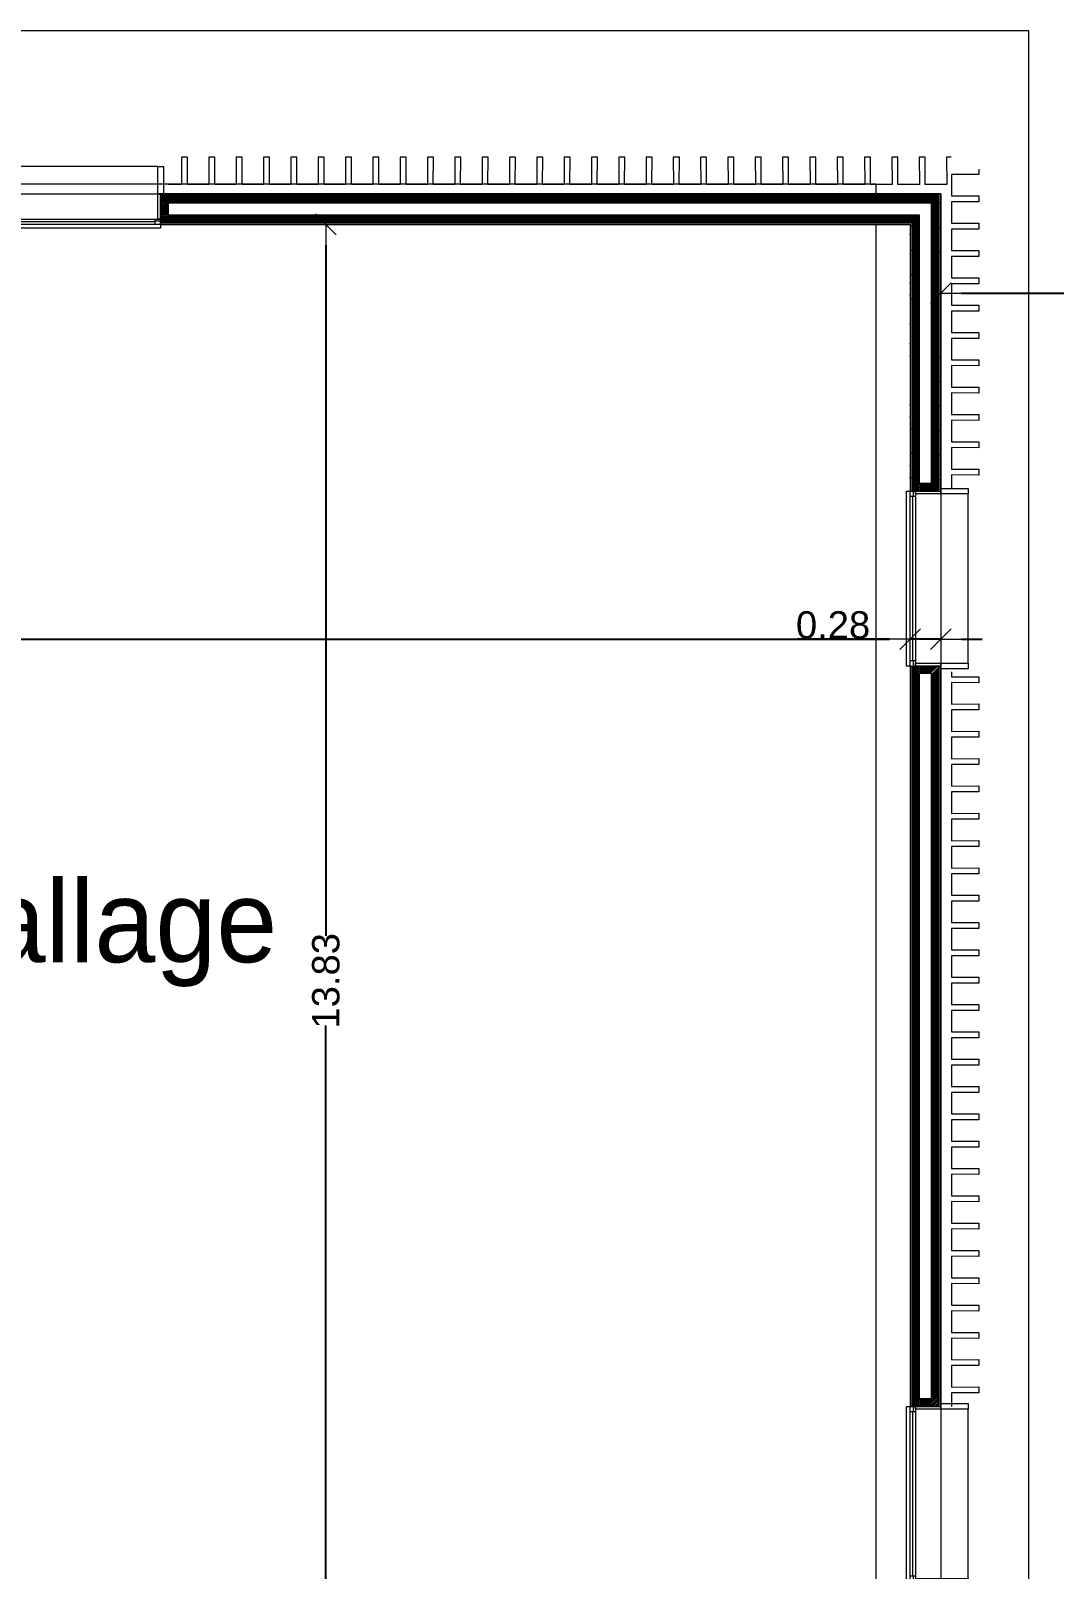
# Model space of a CAD drawing. Header units: millimetres. Extents: x -284281 to 1648660, y -821378 to -151356.
# Drawn here: x -190229 to -180864, y -185983 to -171904 of the extents above; entities that cross this region are included whole.
import ezdxf

# ---------------------------------------------------------------- set-up
doc = ezdxf.new("R2010")
doc.units = ezdxf.units.MM
doc.header["$MEASUREMENT"] = 0
doc.set_wipeout_variables(frame=1)
doc.linetypes.add('Traits', pattern=[282.222223, 141.111112, -141.111112])
doc.linetypes.add('Wipeout_Contour', pattern=[1000, 0, -1000])
doc.layers.get('Defpoints').update_dxf_attribs({"color": 250})
for name, color, linetype in [('Cotations - 1_100', 7, 'Continuous'), ('Fenêtres ARCHICAD', 7, 'Continuous'), ('Hachure', 7, 'Continuous'), ('Nouveau_0', 7, 'Continuous'), ('Sols_ Dalles', 7, 'Continuous')]:
    doc.layers.add(name, color=color, linetype=linetype)
doc.styles.add('STYLE_GENERE_1', font='AGENCYR.TTF')
doc.styles.add('STYLE_GENERE_2', font='arial.ttf')
doc.dimstyles.new('STYLE_GENERE__1', dxfattribs={"dimtxt": 250, "dimasz": 190, "dimexe": 0.18, "dimexo": 0.0625, "dimgap": 0, "dimtad": 1, "dimtih": 1, "dimtoh": 1, "dimlfac": 0.001, "dimzin": 0, "dimdsep": 46, "dimtxsty": 'STYLE_GENERE_2', "dimblk": 'ARROWHEAD_6', "dimblk1": 'ARROWHEAD_6', "dimblk2": 'ARROWHEAD_6', "dimcen": 0.09, "dimse1": 1, "dimse2": 1, "dimclrd": 7, "dimclre": 7, "dimclrt": 7, "dimazin": 0, "dimtfac": 1, "dimtdec": 4, "dimtmove": 0, "dimatfit": 3, "dimfxl": 1, "dimtolj": 1, "dimtzin": 0, "dimarcsym": 0})
doc.dimstyles.new('STYLE_GENERE__4', dxfattribs={"dimtxt": 250, "dimasz": 190, "dimexe": 0.18, "dimexo": 0.0625, "dimgap": 0, "dimtad": 0, "dimlfac": 0.001, "dimzin": 0, "dimdsep": 46, "dimtxsty": 'STYLE_GENERE_2', "dimblk": 'ARROWHEAD_6', "dimblk1": 'ARROWHEAD_6', "dimblk2": 'ARROWHEAD_6', "dimcen": 0.09, "dimse1": 1, "dimse2": 1, "dimclrd": 7, "dimclre": 7, "dimclrt": 7, "dimazin": 0, "dimtfac": 1, "dimtdec": 4, "dimtmove": 0, "dimatfit": 3, "dimfxl": 1, "dimtolj": 1, "dimtzin": 0, "dimarcsym": 0})
pattern_1 = [(45, (0, 175), (-55.68466, 55.68466), [0, -52.5, 0, -78.75]), (110, (175, 175), (74.000794, 26.934086), [0, -38.5, 0, -66.5])]
pattern_2 = [(45, (0, 0), (-7.0710678, 7.0710678), [])]

# ---------------------------------------------------------------- blocks, each defined once
blk = doc.blocks.new('Fenêtre 25')
at = {"layer": 'Fenêtres ARCHICAD', "color": 7, "linetype": 'Continuous', "lineweight": 5}
for p, q in [((-800, 0), (-800, 33)), ((-800, 33), (800, 33)), ((800, 33), (800, 0)), ((-800, -30), (800, -30)), ((-800, -280), (-800, -50)), ((-800, -50), (-775, -50)), ((-775, -50), (-775, -280)), ((775, -280), (775, -50)), ((775, -50), (800, -50)), ((800, -50), (800, -280)), ((-825, -530), (-825, -280)), ((-825, -280), (-775, -280)), ((-825, -280), (-800, -280)), ((-825, -280), (-800, -280)), ((-800, -195), (-800, -265)), ((-800, -195), (-800, -265)), ((-800, -195), (-800, -265)), ((-800, -195), (-800, -265)), ((-800, -265), (-800, -280)), ((-800, -265), (-800, -280)), ((-775, -280), (-800, -280)), ((-775, -280), (-775, -530)), ((800, -280), (775, -280)), ((775, -280), (825, -280)), ((775, -530), (775, -280)), ((800, -195), (800, -265)), ((800, -195), (800, -265)), ((800, -195), (800, -265)), ((800, -195), (800, -265)), ((800, -265), (800, -280)), ((800, -265), (800, -280)), ((800, -280), (825, -280)), ((800, -280), (825, -280)), ((825, -280), (825, -530)), ((-775, -530), (-825, -530)), ((-775, -530), (775, -530)), ((825, -530), (775, -530))]:
    blk.add_line(p, q, dxfattribs=at)
at = {"layer": 'Fenêtres ARCHICAD', "color": 7, "linetype": 'Traits', "lineweight": 5}
blk.add_line((-800, 0), (800, 0), dxfattribs=at)
at = {"color": 254, "linetype": 'Wipeout_Contour', "lineweight": 0, "ltscale": 3003.33026}
blk.add_wipeout([(-750, 0), (-750, -50), (750, -50), (750, 0)], dxfattribs=at).dxf.layer = 'Fenêtres ARCHICAD'
at = {"layer": 'Fenêtres ARCHICAD', "color": 7, "linetype": 'Continuous', "lineweight": 5}
for p, q in [((-800, 0), (-750, 0)), ((-800, 0), (-800, -15)), ((-800, 0), (-800, -15)), ((-750, 0), (-750, -50)), ((-750, 0), (750, 0)), ((750, -50), (750, 0)), ((750, 0), (800, 0)), ((800, 0), (800, -15)), ((800, 0), (800, -15)), ((-800, -15), (-800, -50)), ((-800, -15), (-800, -50)), ((-750, -50), (-800, -50)), ((-800, -50), (-800, -85)), ((-800, -50), (-800, -85)), ((-800, -85), (-800, -195)), ((-800, -85), (-800, -195)), ((-800, -85), (-800, -195)), ((-800, -85), (-800, -195)), ((-750, -25), (750, -25)), ((750, -50), (-750, -50)), ((800, -50), (750, -50)), ((800, -15), (800, -50)), ((800, -15), (800, -50)), ((800, -50), (800, -85)), ((800, -50), (800, -85)), ((800, -85), (800, -195)), ((800, -85), (800, -195)), ((800, -85), (800, -195)), ((800, -85), (800, -195))]:
    blk.add_line(p, q, dxfattribs=at)
blk = doc.blocks.new('Mur_2_1', base_point=(244226, -173396))
at = {"color": 254, "linetype": 'Wipeout_Contour', "lineweight": 0, "ltscale": 898545.14095}
blk.add_wipeout([(244211, -173411), (244226, -173396), (244211, -173396)], dxfattribs=at)
at = {"color": 254, "linetype": 'Wipeout_Contour', "lineweight": 0, "ltscale": 1216217.980959077}
blk.add_wipeout([(244211, -177718), (244211, -184493), (244226, -184493), (244226, -177718)], dxfattribs=at)
at = {"linetype": 'Continuous', "lineweight": 5, "true_color": 0x5f5f5f}
h = blk.add_hatch(dxfattribs=at)
h.set_pattern_fill('ENDUIT_0001', color=251, style=0, pattern_type=2)
h.set_pattern_definition(pattern_1)
h.paths.add_polyline_path([(244211, -173411), (244226, -173396), (244211, -173396)])
h = blk.add_hatch(dxfattribs=at)
h.set_pattern_fill('ENDUIT_0001', color=251, style=0, pattern_type=2)
h.set_pattern_definition(pattern_1)
h.paths.add_polyline_path([(244211, -177718), (244211, -184493), (244226, -184493), (244226, -177718)])
at = {"color": 254, "linetype": 'Wipeout_Contour', "lineweight": 0, "ltscale": 898476.679009}
blk.add_wipeout([(244141, -173481), (244211, -173411), (244141, -173411)], dxfattribs=at)
at = {"color": 254, "linetype": 'Wipeout_Contour', "lineweight": 0, "ltscale": 1216080.44062921}
blk.add_wipeout([(244141, -177788), (244141, -184423), (244211, -184493), (244211, -177718)], dxfattribs=at)
at = {"linetype": 'Continuous', "lineweight": 5, "true_color": 0x5f5f5f}
h = blk.add_hatch(dxfattribs=at)
h.set_pattern_fill('BRIQUES_TERRE_CUITE__INT_97', color=251, style=0, pattern_type=2)
h.set_pattern_definition(pattern_2)
h.paths.add_polyline_path([(244141, -173481), (244211, -173411), (244141, -173411)])
h = blk.add_hatch(dxfattribs=at)
h.set_pattern_fill('BRIQUES_TERRE_CUITE__INT_97', color=251, style=0, pattern_type=2)
h.set_pattern_definition(pattern_2)
h.paths.add_polyline_path([(244141, -177788), (244141, -184423), (244211, -184493), (244211, -177718)])
at = {"color": 254, "linetype": 'Wipeout_Contour', "lineweight": 0, "ltscale": 898385.124704}
blk.add_wipeout([(244031, -173591), (244141, -173481), (244031, -173481)], dxfattribs=at)
at = {"color": 254, "linetype": 'Wipeout_Contour', "lineweight": 0, "ltscale": 1215790.318684809}
blk.add_wipeout([(244141, -177788), (244031, -177788), (244031, -184423), (244141, -184423)], dxfattribs=at)
at = {"color": 254, "linetype": 'Wipeout_Contour', "lineweight": 0, "ltscale": 1201241.896363816}
blk.add_wipeout([(244211, -176118), (244226, -176118), (244226, -173411), (244211, -173411)], dxfattribs=at)
at = {"color": 254, "linetype": 'Wipeout_Contour', "lineweight": 0, "ltscale": 898357.892746}
blk.add_wipeout([(243946, -173676), (243961, -173661), (243946, -173661)], dxfattribs=at)
at = {"color": 254, "linetype": 'Wipeout_Contour', "lineweight": 0, "ltscale": 1215366.70850868}
blk.add_wipeout([(243961, -177718), (243946, -177718), (243946, -184493), (243961, -184493)], dxfattribs=at)
at = {"linetype": 'Continuous', "lineweight": 5, "true_color": 0x5f5f5f}
h = blk.add_hatch(dxfattribs=at)
h.set_pattern_fill('ENDUIT_0001', color=251, style=0, pattern_type=2)
h.set_pattern_definition(pattern_1)
h.paths.add_polyline_path([(244211, -176118), (244226, -176118), (244226, -173411), (244211, -173411)])
h = blk.add_hatch(dxfattribs=at)
h.set_pattern_fill('ENDUIT_0001', color=251, style=0, pattern_type=2)
h.set_pattern_definition(pattern_1)
h.paths.add_polyline_path([(243946, -173676), (243961, -173661), (243946, -173661)])
h = blk.add_hatch(dxfattribs=at)
h.set_pattern_fill('ENDUIT_0001', color=251, style=0, pattern_type=2)
h.set_pattern_definition(pattern_1)
h.paths.add_polyline_path([(243961, -177718), (243946, -177718), (243946, -184493), (243961, -184493)])
at = {"color": 254, "linetype": 'Wipeout_Contour', "lineweight": 0, "ltscale": 898565.765969}
blk.add_wipeout([(244211, -173411), (244226, -173411), (244226, -173396)], dxfattribs=at)
at = {"color": 254, "linetype": 'Wipeout_Contour', "lineweight": 0, "ltscale": 898349.486126}
blk.add_wipeout([(243961, -173661), (244031, -173591), (243961, -173591)], dxfattribs=at)
at = {"color": 254, "linetype": 'Wipeout_Contour', "lineweight": 0, "ltscale": 1215503.21413695}
blk.add_wipeout([(243961, -184493), (244031, -184493), (244031, -177718), (243961, -177718)], dxfattribs=at)
at = {"linetype": 'Continuous', "lineweight": 5, "true_color": 0x5f5f5f}
h = blk.add_hatch(dxfattribs=at)
h.set_pattern_fill('ENDUIT_0001', color=251, style=0, pattern_type=2)
h.set_pattern_definition(pattern_1)
h.paths.add_polyline_path([(244211, -173411), (244226, -173411), (244226, -173396)])
h = blk.add_hatch(dxfattribs=at)
h.set_pattern_fill('BRIQUES_TERRE_CUITE__INT_97', color=251, style=0, pattern_type=2)
h.set_pattern_definition(pattern_2)
h.paths.add_polyline_path([(243961, -173661), (244031, -173591), (243961, -173591)])
h = blk.add_hatch(dxfattribs=at)
h.set_pattern_fill('BRIQUES_TERRE_CUITE__INT_97', color=251, style=0, pattern_type=2)
h.set_pattern_definition(pattern_2)
h.paths.add_polyline_path([(243961, -184493), (244031, -184493), (244031, -177718), (243961, -177718)])
at = {"color": 7, "linetype": 'Continuous', "lineweight": 5, "flags": 128}
blk.add_lwpolyline([(243946, -177718), (243946, -184493)], dxfattribs=at)
at = {"color": 254, "linetype": 'Wipeout_Contour', "lineweight": 0, "ltscale": 1201143.774950778}
blk.add_wipeout([(244211, -173481), (244141, -173481), (244141, -176048), (244211, -176118)], dxfattribs=at)
at = {"color": 254, "linetype": 'Wipeout_Contour', "lineweight": 0, "ltscale": 1207857.966664628}
blk.add_wipeout([(244141, -177788), (244211, -177718), (244031, -177718), (244031, -177788)], dxfattribs=at)
at = {"color": 254, "linetype": 'Wipeout_Contour', "lineweight": 0, "ltscale": 1223837.713579797}
blk.add_wipeout([(244141, -184423), (244031, -184423), (244031, -184493), (244211, -184493)], dxfattribs=at)
at = {"linetype": 'Continuous', "lineweight": 5, "true_color": 0x5f5f5f}
h = blk.add_hatch(dxfattribs=at)
h.set_pattern_fill('BRIQUES_TERRE_CUITE__INT_97', color=251, style=0, pattern_type=2)
h.set_pattern_definition(pattern_2)
h.paths.add_polyline_path([(244211, -173481), (244141, -173481), (244141, -176048), (244211, -176118)])
h = blk.add_hatch(dxfattribs=at)
h.set_pattern_fill('BRIQUES_TERRE_CUITE__INT_97', color=251, style=0, pattern_type=2)
h.set_pattern_definition(pattern_2)
h.paths.add_polyline_path([(244141, -177788), (244211, -177718), (244031, -177718), (244031, -177788)])
h = blk.add_hatch(dxfattribs=at)
h.set_pattern_fill('BRIQUES_TERRE_CUITE__INT_97', color=251, style=0, pattern_type=2)
h.set_pattern_definition(pattern_2)
h.paths.add_polyline_path([(244141, -184423), (244031, -184423), (244031, -184493), (244211, -184493)])
at = {"color": 7, "linetype": 'Continuous', "lineweight": 5}
for p, q in [((243946, -177718), (243961, -177718)), ((243961, -177718), (243961, -184493)), ((243961, -177718), (243996, -177718)), ((243996, -177718), (244031, -177718)), ((244031, -177718), (244141, -177718)), ((244031, -177718), (244141, -177718)), ((244031, -184423), (244031, -177788)), ((244141, -177788), (244031, -177788)), ((244141, -177718), (244211, -177718)), ((244141, -177718), (244211, -177718)), ((244141, -184423), (244141, -177788)), ((244211, -184493), (244211, -177718)), ((244211, -177718), (244226, -177718)), ((244226, -177743), (244226, -177718)), ((244141, -184423), (244031, -184423)), ((243946, -184493), (243961, -184493)), ((243961, -184493), (243996, -184493)), ((243996, -184493), (244031, -184493)), ((244031, -184493), (244141, -184493)), ((244031, -184493), (244141, -184493)), ((244141, -184493), (244211, -184493)), ((244141, -184493), (244211, -184493)), ((244211, -184493), (244226, -184493)), ((244226, -184493), (244226, -184468))]:
    blk.add_line(p, q, dxfattribs=at)
at = {"color": 7, "linetype": 'Continuous', "lineweight": 5, "flags": 128}
blk.add_lwpolyline([(244226, -184493), (244226, -177718)], dxfattribs=at)
at = {"layer": 'Fenêtres ARCHICAD', "color": 7, "linetype": 'Continuous', "lineweight": 5, "zscale": 1000, "rotation": 89.99999999999997}
blk.add_blockref('Fenêtre 25', (243946, -185293), dxfattribs=at)
at = {"color": 254, "linetype": 'Wipeout_Contour', "lineweight": 0, "ltscale": 898574.002346}
blk.add_wipeout([(244141, -173481), (244211, -173481), (244211, -173411)], dxfattribs=at)
at = {"color": 254, "linetype": 'Wipeout_Contour', "lineweight": 0, "ltscale": 1200937.625427766}
blk.add_wipeout([(244141, -173591), (244031, -173591), (244031, -176048), (244141, -176048)], dxfattribs=at)
at = {"linetype": 'Continuous', "lineweight": 5, "true_color": 0x5f5f5f}
h = blk.add_hatch(dxfattribs=at)
h.set_pattern_fill('BRIQUES_TERRE_CUITE__INT_97', color=251, style=0, pattern_type=2)
h.set_pattern_definition(pattern_2)
h.paths.add_polyline_path([(244141, -173481), (244211, -173481), (244211, -173411)])
at = {"color": 7, "linetype": 'Continuous', "lineweight": 5, "flags": 128}
blk.add_lwpolyline([(244226, -173396), (244211, -173396)], dxfattribs=at)
at = {"color": 254, "linetype": 'Wipeout_Contour', "lineweight": 0, "ltscale": 1200687.31575367}
blk.add_wipeout([(243946, -173676), (243946, -176118), (243961, -176118), (243961, -173676)], dxfattribs=at)
at = {"linetype": 'Continuous', "lineweight": 5, "true_color": 0x5f5f5f}
h = blk.add_hatch(dxfattribs=at)
h.set_pattern_fill('ENDUIT_0001', color=251, style=0, pattern_type=2)
h.set_pattern_definition(pattern_1)
h.paths.add_polyline_path([(243946, -173676), (243946, -176118), (243961, -176118), (243961, -173676)])
at = {"color": 254, "linetype": 'Wipeout_Contour', "lineweight": 0, "ltscale": 898538.250823}
blk.add_wipeout([(244031, -173591), (244141, -173591), (244141, -173481)], dxfattribs=at)
at = {"color": 7, "linetype": 'Continuous', "lineweight": 5}
for p, q in [((244211, -173411), (244141, -173411)), ((244211, -173481), (244211, -173411)), ((244141, -173481), (244031, -173481)), ((244141, -173591), (244141, -173481))]:
    blk.add_line(p, q, dxfattribs=at)
at = {"color": 254, "linetype": 'Wipeout_Contour', "lineweight": 0, "ltscale": 898378.575228}
blk.add_wipeout([(243946, -173676), (243961, -173676), (243961, -173661)], dxfattribs=at)
at = {"linetype": 'Continuous', "lineweight": 5, "true_color": 0x5f5f5f}
h = blk.add_hatch(dxfattribs=at)
h.set_pattern_fill('ENDUIT_0001', color=251, style=0, pattern_type=2)
h.set_pattern_definition(pattern_1)
h.paths.add_polyline_path([(243946, -173676), (243961, -173676), (243961, -173661)])
at = {"color": 254, "linetype": 'Wipeout_Contour', "lineweight": 0, "ltscale": 1200808.079218272}
blk.add_wipeout([(243961, -173661), (243961, -176118), (244031, -176118), (244031, -173661)], dxfattribs=at)
at = {"linetype": 'Continuous', "lineweight": 5, "true_color": 0x5f5f5f}
h = blk.add_hatch(dxfattribs=at)
h.set_pattern_fill('BRIQUES_TERRE_CUITE__INT_97', color=251, style=0, pattern_type=2)
h.set_pattern_definition(pattern_2)
h.paths.add_polyline_path([(243961, -173661), (243961, -176118), (244031, -176118), (244031, -173661)])
at = {"color": 254, "linetype": 'Wipeout_Contour', "lineweight": 0, "ltscale": 898446.859335}
blk.add_wipeout([(243961, -173661), (244031, -173661), (244031, -173591)], dxfattribs=at)
at = {"color": 254, "linetype": 'Wipeout_Contour', "lineweight": 0, "ltscale": 1203937.86174796}
blk.add_wipeout([(244141, -176048), (244031, -176048), (244031, -176118), (244211, -176118)], dxfattribs=at)
at = {"linetype": 'Continuous', "lineweight": 5, "true_color": 0x5f5f5f}
h = blk.add_hatch(dxfattribs=at)
h.set_pattern_fill('BRIQUES_TERRE_CUITE__INT_97', color=251, style=0, pattern_type=2)
h.set_pattern_definition(pattern_2)
h.paths.add_polyline_path([(243961, -173661), (244031, -173661), (244031, -173591)])
h = blk.add_hatch(dxfattribs=at)
h.set_pattern_fill('BRIQUES_TERRE_CUITE__INT_97', color=251, style=0, pattern_type=2)
h.set_pattern_definition(pattern_2)
h.paths.add_polyline_path([(244141, -176048), (244031, -176048), (244031, -176118), (244211, -176118)])
at = {"color": 7, "linetype": 'Continuous', "lineweight": 5}
for p, q in [((244211, -176118), (244211, -173481)), ((243961, -173661), (243946, -173661)), ((244031, -173591), (243961, -173591)), ((243961, -173661), (243961, -176118)), ((244031, -173661), (244031, -173591)), ((244031, -176048), (244031, -173661)), ((244141, -176048), (244141, -173591)), ((243946, -176118), (243961, -176118)), ((243961, -176118), (243996, -176118)), ((243996, -176118), (244031, -176118)), ((244141, -176048), (244031, -176048)), ((244031, -176118), (244141, -176118)), ((244031, -176118), (244141, -176118)), ((244141, -176118), (244211, -176118)), ((244141, -176118), (244211, -176118)), ((244211, -176118), (244226, -176118)), ((244226, -176118), (244226, -176093))]:
    blk.add_line(p, q, dxfattribs=at)
at = {"color": 7, "linetype": 'Continuous', "lineweight": 5, "flags": 128}
for points in [[(244226, -176118), (244226, -173396)], [(243946, -173676), (243946, -176118)]]:
    blk.add_lwpolyline(points, dxfattribs=at)
at = {"layer": 'Fenêtres ARCHICAD', "color": 7, "linetype": 'Continuous', "lineweight": 5, "zscale": 1000, "rotation": 89.99999999999997}
blk.add_blockref('Fenêtre 25', (243946, -176918), dxfattribs=at)
blk = doc.blocks.new('Mur_15_1', base_point=(219226, -173400))
at = {"color": 254, "linetype": 'Wipeout_Contour', "lineweight": 0, "ltscale": 1486011.648544633}
blk.add_wipeout([(244211, -173396), (237089, -173397), (237089, -173412), (244211, -173411), (244211, -173411)], dxfattribs=at)
at = {"linetype": 'Continuous', "lineweight": 5, "true_color": 0x5f5f5f}
h = blk.add_hatch(dxfattribs=at)
h.set_pattern_fill('ENDUIT_0001', color=251, style=0, pattern_type=2)
h.set_pattern_definition(pattern_1)
h.paths.add_polyline_path([(244211, -173396), (237089, -173397), (237089, -173412), (244211, -173411), (244211, -173411)])
at = {"color": 254, "linetype": 'Wipeout_Contour', "lineweight": 0, "ltscale": 1486036.9236685}
blk.add_wipeout([(237089, -173412), (237159, -173482), (244141, -173481), (244141, -173481), (244141, -173411)], dxfattribs=at)
at = {"linetype": 'Continuous', "lineweight": 5, "true_color": 0x5f5f5f}
h = blk.add_hatch(dxfattribs=at)
h.set_pattern_fill('BRIQUES_TERRE_CUITE__INT_97', color=251, style=0, pattern_type=2)
h.set_pattern_definition(pattern_2)
h.paths.add_polyline_path([(237089, -173412), (237159, -173482), (244141, -173481), (244141, -173481), (244141, -173411)])
at = {"color": 7, "linetype": 'Continuous', "lineweight": 5}
blk.add_line((244211, -173411), (244141, -173411), dxfattribs=at)
at = {"color": 254, "linetype": 'Wipeout_Contour', "lineweight": 0, "ltscale": 1486098.806743747}
blk.add_wipeout([(244031, -173481), (237159, -173482), (237159, -173592), (244031, -173591), (244031, -173591)], dxfattribs=at)
at = {"color": 7, "linetype": 'Continuous', "lineweight": 5}
blk.add_line((244141, -173481), (244031, -173481), dxfattribs=at)
at = {"color": 254, "linetype": 'Wipeout_Contour', "lineweight": 0, "ltscale": 1186683.390467976}
blk.add_wipeout([(237089, -173662), (237089, -173677), (243946, -173676), (243946, -173661)], dxfattribs=at)
at = {"linetype": 'Continuous', "lineweight": 5, "true_color": 0x5f5f5f}
h = blk.add_hatch(dxfattribs=at)
h.set_pattern_fill('ENDUIT_0001', color=251, style=0, pattern_type=2)
h.set_pattern_definition(pattern_1)
h.paths.add_polyline_path([(237089, -173662), (237089, -173677), (243946, -173676), (243946, -173661)])
at = {"color": 254, "linetype": 'Wipeout_Contour', "lineweight": 0, "ltscale": 1186608.307459882}
blk.add_wipeout([(243961, -173591), (237089, -173592), (237089, -173662), (243961, -173661)], dxfattribs=at)
at = {"linetype": 'Continuous', "lineweight": 5, "true_color": 0x5f5f5f}
h = blk.add_hatch(dxfattribs=at)
h.set_pattern_fill('BRIQUES_TERRE_CUITE__INT_97', color=251, style=0, pattern_type=2)
h.set_pattern_definition(pattern_2)
h.paths.add_polyline_path([(243961, -173591), (237089, -173592), (237089, -173662), (243961, -173661)])
at = {"color": 7, "linetype": 'Continuous', "lineweight": 5}
for p, q in [((243961, -173661), (243946, -173661)), ((244031, -173591), (243961, -173591))]:
    blk.add_line(p, q, dxfattribs=at)
at = {"color": 7, "linetype": 'Continuous', "lineweight": 5, "flags": 128}
blk.add_lwpolyline([(237089, -173677), (243946, -173676)], dxfattribs=at)
at = {"color": 254, "linetype": 'Wipeout_Contour', "lineweight": 0, "ltscale": 1175325.555259003}
blk.add_wipeout([(237159, -173482), (237089, -173412), (237089, -173592), (237159, -173592)], dxfattribs=at)
at = {"linetype": 'Continuous', "lineweight": 5, "true_color": 0x5f5f5f}
h = blk.add_hatch(dxfattribs=at)
h.set_pattern_fill('BRIQUES_TERRE_CUITE__INT_97', color=251, style=0, pattern_type=2)
h.set_pattern_definition(pattern_2)
h.paths.add_polyline_path([(237159, -173482), (237089, -173412), (237089, -173592), (237159, -173592)])
at = {"color": 7, "linetype": 'Continuous', "lineweight": 5}
for p, q in [((237114, -173397), (237089, -173397)), ((237089, -173412), (237089, -173397)), ((244141, -173411), (237089, -173412)), ((237089, -173482), (237089, -173412)), ((237089, -173482), (237089, -173412)), ((237089, -173592), (237089, -173482)), ((237089, -173592), (237089, -173482)), ((244031, -173481), (237159, -173482)), ((237159, -173482), (237159, -173592)), ((237089, -173627), (237089, -173592)), ((237089, -173662), (237089, -173627)), ((237089, -173662), (243946, -173661)), ((237089, -173677), (237089, -173662)), ((243961, -173591), (237159, -173592))]:
    blk.add_line(p, q, dxfattribs=at)
at = {"color": 7, "linetype": 'Continuous', "lineweight": 5, "flags": 128}
blk.add_lwpolyline([(244211, -173396), (237089, -173397)], dxfattribs=at)
at = {"layer": 'Fenêtres ARCHICAD', "color": 7, "linetype": 'Continuous', "lineweight": 5, "zscale": 1000, "rotation": 180.0105654490005}
blk.add_blockref('Fenêtre 25', (236289, -173677), dxfattribs=at)
blk = doc.blocks.new('Tôle profilée 25_5')
at = {"color": 7, "linetype": 'Continuous', "lineweight": 5}
for p, q in [((-250, 7165.6), (-250, 7150)), ((-250, 7150), (-250, 7122.5)), ((-250, 7122.5), (0, 7123.5)), ((0, 7123.5), (0, 6926.5)), ((-250, 6927.5), (-250, 6900)), ((0, 6926.5), (-250, 6927.5)), ((-250, 6900), (-250, 6872.5)), ((-250, 6872.5), (0, 6873.5)), ((0, 6873.5), (0, 6676.5)), ((-250, 6677.5), (-250, 6650)), ((0, 6676.5), (-250, 6677.5)), ((-250, 6650), (-250, 6622.5)), ((-250, 6622.5), (0, 6623.5)), ((0, 6623.5), (0, 6426.5)), ((-250, 6427.5), (-250, 6400)), ((0, 6426.5), (-250, 6427.5)), ((-250, 6400), (-250, 6372.5)), ((-250, 6372.5), (0, 6373.5)), ((0, 6373.5), (0, 6176.5)), ((-250, 6177.5), (-250, 6150)), ((0, 6176.5), (-250, 6177.5)), ((-250, 6150), (-250, 6122.5)), ((-250, 6122.5), (0, 6123.5)), ((0, 6123.5), (0, 5926.5)), ((-250, 5927.5), (-250, 5900)), ((0, 5926.5), (-250, 5927.5)), ((-250, 5900), (-250, 5872.5)), ((-250, 5872.5), (0, 5873.5)), ((0, 5873.5), (0, 5676.5)), ((-250, 5677.5), (-250, 5650)), ((0, 5676.5), (-250, 5677.5)), ((-250, 5650), (-250, 5622.5)), ((-250, 5622.5), (0, 5623.5)), ((0, 5623.5), (0, 5426.5)), ((-250, 5427.5), (-250, 5400)), ((0, 5426.5), (-250, 5427.5)), ((-250, 5400), (-250, 5372.5)), ((-250, 5372.5), (0, 5373.5)), ((0, 5373.5), (0, 5176.5)), ((-250, 5177.5), (-250, 5150)), ((0, 5176.5), (-250, 5177.5)), ((-250, 5150), (-250, 5122.5)), ((-250, 5122.5), (0, 5123.5)), ((0, 5123.5), (0, 4926.5)), ((-250, 4927.5), (-250, 4900)), ((0, 4926.5), (-250, 4927.5)), ((-250, 4900), (-250, 4872.5)), ((-250, 4872.5), (0, 4873.5)), ((0, 4873.5), (0, 4676.5)), ((-250, 4677.5), (-250, 4650)), ((0, 4676.5), (-250, 4677.5)), ((-250, 4650), (-250, 4622.5)), ((-250, 4622.5), (0, 4623.5)), ((0, 4623.5), (0, 4426.5)), ((-250, 4427.5), (-250, 4400)), ((0, 4426.5), (-250, 4427.5)), ((-250, 4400), (-250, 4372.5)), ((-250, 4372.5), (0, 4373.5)), ((0, 4373.5), (0, 4176.5)), ((-250, 4177.5), (-250, 4150)), ((0, 4176.5), (-250, 4177.5)), ((-250, 4150), (-250, 4122.5)), ((-250, 4122.5), (0, 4123.5)), ((0, 4123.5), (0, 3926.5)), ((-250, 3927.5), (-250, 3900)), ((0, 3926.5), (-250, 3927.5)), ((-250, 3900), (-250, 3872.5)), ((-250, 3872.5), (0, 3873.5)), ((0, 3873.5), (0, 3676.5)), ((-250, 3677.5), (-250, 3650)), ((0, 3676.5), (-250, 3677.5)), ((-250, 3650), (-250, 3622.5)), ((-250, 3622.5), (0, 3623.5)), ((0, 3623.5), (0, 3426.5)), ((-250, 3427.5), (-250, 3400)), ((0, 3426.5), (-250, 3427.5)), ((-250, 3400), (-250, 3372.5)), ((-250, 3372.5), (0, 3373.5)), ((0, 3373.5), (0, 3176.5)), ((-250, 3177.5), (-250, 3150)), ((0, 3176.5), (-250, 3177.5)), ((-250, 3150), (-250, 3122.5)), ((-250, 3122.5), (0, 3123.5)), ((0, 3123.5), (0, 2926.5)), ((-250, 2927.5), (-250, 2900)), ((0, 2926.5), (-250, 2927.5)), ((-250, 2900), (-250, 2872.5)), ((-250, 2872.5), (0, 2873.5)), ((0, 2873.5), (0, 2676.5)), ((-250, 2677.5), (-250, 2650)), ((0, 2676.5), (-250, 2677.5)), ((-250, 2650), (-250, 2622.5)), ((-250, 2622.5), (0, 2623.5)), ((0, 2623.5), (0, 2426.5)), ((-250, 2427.5), (-250, 2400)), ((0, 2426.5), (-250, 2427.5)), ((-250, 2400), (-250, 2372.5)), ((-250, 2372.5), (0, 2373.5)), ((0, 2373.5), (0, 2176.5)), ((-250, 2177.5), (-250, 2150)), ((0, 2176.5), (-250, 2177.5)), ((-250, 2150), (-250, 2122.5)), ((-250, 2122.5), (0, 2123.5)), ((0, 2123.5), (0, 1926.5)), ((-250, 1927.5), (-250, 1900)), ((0, 1926.5), (-250, 1927.5)), ((-250, 1900), (-250, 1872.5)), ((-250, 1872.5), (0, 1873.5)), ((0, 1873.5), (0, 1676.5)), ((-250, 1677.5), (-250, 1650)), ((0, 1676.5), (-250, 1677.5)), ((-250, 1650), (-250, 1622.5)), ((-250, 1622.5), (0, 1623.5)), ((0, 1623.5), (0, 1426.5)), ((-250, 1427.5), (-250, 1400)), ((0, 1426.5), (-250, 1427.5)), ((-250, 1400), (-250, 1372.5)), ((-250, 1372.5), (0, 1373.5)), ((0, 1373.5), (0, 1176.5)), ((-250, 1177.5), (-250, 1150)), ((0, 1176.5), (-250, 1177.5)), ((-250, 1150), (-250, 1122.5)), ((-250, 1122.5), (0, 1123.5)), ((0, 1123.5), (0, 926.5)), ((-250, 927.5), (-250, 900)), ((0, 926.5), (-250, 927.5)), ((-250, 900), (-250, 872.5)), ((-250, 872.5), (0, 873.5)), ((0, 873.5), (0, 676.5)), ((-250, 677.5), (-250, 650)), ((0, 676.5), (-250, 677.5)), ((-250, 650), (-250, 622.5)), ((-250, 622.5), (0, 623.5)), ((0, 623.5), (0, 426.5)), ((-250, 427.5), (-250, 400)), ((0, 426.5), (-250, 427.5)), ((-250, 400), (-250, 372.5)), ((-250, 372.5), (0, 373.5)), ((0, 373.5), (0, 176.5)), ((-250, 177.5), (-250, 150)), ((0, 176.5), (-250, 177.5)), ((-250, 150), (-250, 122.5)), ((-250, 122.5), (0, 123.5)), ((0, 123.5), (0, 0))]:
    blk.add_line(p, q, dxfattribs=at)
blk = doc.blocks.new('Tôle profilée 25_2')
at = {"color": 7, "linetype": 'Continuous', "lineweight": 5}
for p, q in [((-250, 6677.5), (-250, 6650)), ((0, 6676.5), (-250, 6677.5)), ((-250, 6650), (-250, 6622.5)), ((-250, 6622.5), (0, 6623.5)), ((0, 6722.2), (0, 6676.5)), ((0, 6623.5), (0, 6426.5)), ((-250, 6427.5), (-250, 6400)), ((0, 6426.5), (-250, 6427.5)), ((-250, 6400), (-250, 6372.5)), ((-250, 6372.5), (0, 6373.5)), ((0, 6373.5), (0, 6176.5)), ((-250, 6177.5), (-250, 6150)), ((0, 6176.5), (-250, 6177.5)), ((-250, 6150), (-250, 6122.5)), ((-250, 6122.5), (0, 6123.5)), ((0, 6123.5), (0, 5926.5)), ((-250, 5927.5), (-250, 5900)), ((0, 5926.5), (-250, 5927.5)), ((-250, 5900), (-250, 5872.5)), ((-250, 5872.5), (0, 5873.5)), ((0, 5873.5), (0, 5676.5)), ((-250, 5677.5), (-250, 5650)), ((0, 5676.5), (-250, 5677.5)), ((-250, 5650), (-250, 5622.5)), ((-250, 5622.5), (0, 5623.5)), ((0, 5623.5), (0, 5426.5)), ((-250, 5427.5), (-250, 5400)), ((0, 5426.5), (-250, 5427.5)), ((-250, 5400), (-250, 5372.5)), ((-250, 5372.5), (0, 5373.5)), ((0, 5373.5), (0, 5176.5)), ((-250, 5177.5), (-250, 5150)), ((0, 5176.5), (-250, 5177.5)), ((-250, 5150), (-250, 5122.5)), ((-250, 5122.5), (0, 5123.5)), ((0, 5123.5), (0, 4926.5)), ((-250, 4927.5), (-250, 4900)), ((0, 4926.5), (-250, 4927.5)), ((-250, 4900), (-250, 4872.5)), ((-250, 4872.5), (0, 4873.5)), ((0, 4873.5), (0, 4676.5)), ((-250, 4677.5), (-250, 4650)), ((0, 4676.5), (-250, 4677.5)), ((-250, 4650), (-250, 4622.5)), ((-250, 4622.5), (0, 4623.5)), ((0, 4623.5), (0, 4426.5)), ((-250, 4427.5), (-250, 4400)), ((0, 4426.5), (-250, 4427.5)), ((-250, 4400), (-250, 4372.5)), ((-250, 4372.5), (0, 4373.5)), ((0, 4373.5), (0, 4176.5)), ((-250, 4177.5), (-250, 4150)), ((0, 4176.5), (-250, 4177.5)), ((-250, 4150), (-250, 4122.5)), ((-250, 4122.5), (0, 4123.5)), ((0, 4123.5), (0, 3926.5)), ((-250, 3927.5), (-250, 3900)), ((0, 3926.5), (-250, 3927.5)), ((-250, 3900), (-250, 3872.5)), ((-250, 3872.5), (0, 3873.5)), ((0, 3873.5), (0, 3676.5)), ((-250, 3677.5), (-250, 3650)), ((0, 3676.5), (-250, 3677.5)), ((-250, 3650), (-250, 3622.5)), ((-250, 3622.5), (0, 3623.5)), ((0, 3623.5), (0, 3426.5)), ((-250, 3427.5), (-250, 3400)), ((0, 3426.5), (-250, 3427.5)), ((-250, 3400), (-250, 3372.5)), ((-250, 3372.5), (0, 3373.5)), ((0, 3373.5), (0, 3176.5)), ((-250, 3177.5), (-250, 3150)), ((0, 3176.5), (-250, 3177.5)), ((-250, 3150), (-250, 3122.5)), ((-250, 3122.5), (0, 3123.5)), ((0, 3123.5), (0, 2926.5)), ((-250, 2927.5), (-250, 2900)), ((0, 2926.5), (-250, 2927.5)), ((-250, 2900), (-250, 2872.5)), ((-250, 2872.5), (0, 2873.5)), ((0, 2873.5), (0, 2676.5)), ((-250, 2677.5), (-250, 2650)), ((0, 2676.5), (-250, 2677.5)), ((-250, 2650), (-250, 2622.5)), ((-250, 2622.5), (0, 2623.5)), ((0, 2623.5), (0, 2426.5)), ((-250, 2427.5), (-250, 2400)), ((0, 2426.5), (-250, 2427.5)), ((-250, 2400), (-250, 2372.5)), ((-250, 2372.5), (0, 2373.5)), ((0, 2373.5), (0, 2176.5)), ((-250, 2177.5), (-250, 2150)), ((0, 2176.5), (-250, 2177.5)), ((-250, 2150), (-250, 2122.5)), ((-250, 2122.5), (0, 2123.5)), ((0, 2123.5), (0, 1926.5)), ((-250, 1927.5), (-250, 1900)), ((0, 1926.5), (-250, 1927.5)), ((-250, 1900), (-250, 1872.5)), ((-250, 1872.5), (0, 1873.5)), ((0, 1873.5), (0, 1676.5)), ((-250, 1677.5), (-250, 1650)), ((0, 1676.5), (-250, 1677.5)), ((-250, 1650), (-250, 1622.5)), ((-250, 1622.5), (0, 1623.5)), ((0, 1623.5), (0, 1426.5)), ((-250, 1427.5), (-250, 1400)), ((0, 1426.5), (-250, 1427.5)), ((-250, 1400), (-250, 1372.5)), ((-250, 1372.5), (0, 1373.5)), ((0, 1373.5), (0, 1176.5)), ((-250, 1177.5), (-250, 1150)), ((0, 1176.5), (-250, 1177.5)), ((-250, 1150), (-250, 1122.5)), ((-250, 1122.5), (0, 1123.5)), ((0, 1123.5), (0, 926.5)), ((-250, 927.5), (-250, 900)), ((0, 926.5), (-250, 927.5)), ((-250, 900), (-250, 872.5)), ((-250, 872.5), (0, 873.5)), ((0, 873.5), (0, 676.5)), ((-250, 677.5), (-250, 650)), ((0, 676.5), (-250, 677.5)), ((-250, 650), (-250, 622.5)), ((-250, 622.5), (0, 623.5)), ((0, 623.5), (0, 426.5)), ((-250, 427.5), (-250, 400)), ((0, 426.5), (-250, 427.5)), ((-250, 400), (-250, 372.5)), ((-250, 372.5), (0, 373.5)), ((0, 373.5), (0, 176.5)), ((-250, 177.5), (-250, 150)), ((0, 176.5), (-250, 177.5)), ((-250, 150), (-250, 122.5)), ((-250, 122.5), (0, 123.5)), ((0, 123.5), (0, 0))]:
    blk.add_line(p, q, dxfattribs=at)
blk = doc.blocks.new('Tôle profilée 25_9')
at = {"color": 7, "linetype": 'Continuous', "lineweight": 5}
for p, q in [((-250, 2921.5), (-250, 2900)), ((-250, 2900), (-250, 2872.5)), ((-250, 2872.5), (0, 2873.5)), ((0, 2873.5), (0, 2676.5)), ((-250, 2677.5), (-250, 2650)), ((0, 2676.5), (-250, 2677.5)), ((-250, 2650), (-250, 2622.5)), ((-250, 2622.5), (0, 2623.5)), ((0, 2623.5), (0, 2426.5)), ((-250, 2427.5), (-250, 2400)), ((0, 2426.5), (-250, 2427.5)), ((-250, 2400), (-250, 2372.5)), ((-250, 2372.5), (0, 2373.5)), ((0, 2373.5), (0, 2176.5)), ((-250, 2177.5), (-250, 2150)), ((0, 2176.5), (-250, 2177.5)), ((-250, 2150), (-250, 2122.5)), ((-250, 2122.5), (0, 2123.5)), ((0, 2123.5), (0, 1926.5)), ((-250, 1927.5), (-250, 1900)), ((0, 1926.5), (-250, 1927.5)), ((-250, 1900), (-250, 1872.5)), ((-250, 1872.5), (0, 1873.5)), ((0, 1873.5), (0, 1676.5)), ((-250, 1677.5), (-250, 1650)), ((0, 1676.5), (-250, 1677.5)), ((-250, 1650), (-250, 1622.5)), ((-250, 1622.5), (0, 1623.5)), ((0, 1623.5), (0, 1426.5)), ((-250, 1427.5), (-250, 1400)), ((0, 1426.5), (-250, 1427.5)), ((-250, 1400), (-250, 1372.5)), ((-250, 1372.5), (0, 1373.5)), ((0, 1373.5), (0, 1176.5)), ((-250, 1177.5), (-250, 1150)), ((0, 1176.5), (-250, 1177.5)), ((-250, 1150), (-250, 1122.5)), ((-250, 1122.5), (0, 1123.5)), ((0, 1123.5), (0, 926.5)), ((-250, 927.5), (-250, 900)), ((0, 926.5), (-250, 927.5)), ((-250, 900), (-250, 872.5)), ((-250, 872.5), (0, 873.5)), ((0, 873.5), (0, 676.5)), ((-250, 677.5), (-250, 650)), ((0, 676.5), (-250, 677.5)), ((-250, 650), (-250, 622.5)), ((-250, 622.5), (0, 623.5)), ((0, 623.5), (0, 426.5)), ((-250, 427.5), (-250, 400)), ((0, 426.5), (-250, 427.5)), ((-250, 400), (-250, 372.5)), ((-250, 372.5), (0, 373.5)), ((0, 373.5), (0, 176.5)), ((-250, 177.5), (-250, 150)), ((0, 176.5), (-250, 177.5)), ((-250, 150), (-250, 122.5)), ((-250, 122.5), (0, 123.5)), ((0, 123.5), (0, 0))]:
    blk.add_line(p, q, dxfattribs=at)
blk = doc.blocks.new('ARROWHEAD_6')
at = {"color": 0, "linetype": 'Continuous', "lineweight": 0}
for p, q in [((0, 0), (-1, 0)), ((-0.5, -0.5), (0.5, 0.5))]:
    blk.add_line(p, q, dxfattribs=at)
blk = doc.blocks.new('*D1214')
at = {"layer": 'Cotations - 1_100', "color": 7, "linetype": 'Continuous', "lineweight": -2, "transparency": 16777216}
blk.add_line((-206434, -177471), (-182373, -177471), dxfattribs=at)
at = {"layer": 'Defpoints', "color": 0, "linetype": 'Continuous', "transparency": 16777216}
for p in [(-182183, -177471), (-206624, -213398), (-182183, -213396)]:
    blk.add_point(p, dxfattribs=at)
at = {"layer": 'Cotations - 1_100', "color": 7, "linetype": 'Continuous', "lineweight": -2, "transparency": 16777216, "xscale": 190, "yscale": 190, "zscale": 190, "rotation": 180}
blk.add_blockref('ARROWHEAD_6', (-206624, -177471), dxfattribs=at)
at = {"layer": 'Cotations - 1_100', "color": 7, "linetype": 'Continuous', "lineweight": -2, "transparency": 16777216, "xscale": 190, "yscale": 190, "zscale": 190}
blk.add_blockref('ARROWHEAD_6', (-182183, -177471), dxfattribs=at)
at = {"layer": 'Cotations - 1_100', "color": 7, "linetype": 'Continuous', "lineweight": 5, "transparency": 16777216, "insert": (-194744, -177345), "char_height": 250, "attachment_point": 5, "style": 'STYLE_GENERE_2'}
blk.add_mtext('\\A1;24.44', dxfattribs=at)
blk = doc.blocks.new('*D1215')
at = {"layer": 'Cotations - 1_100', "color": 7, "linetype": 'Continuous', "lineweight": -2, "transparency": 16777216}
for p, q in [((-182373, -177471), (-183213, -177471)), ((-181903, -177471), (-182183, -177471)), ((-181713, -177471), (-181523, -177471))]:
    blk.add_line(p, q, dxfattribs=at)
at = {"layer": 'Defpoints', "color": 0, "linetype": 'Continuous', "transparency": 16777216}
for p in [(-181903, -177471), (-182183, -213396), (-181903, -213396)]:
    blk.add_point(p, dxfattribs=at)
at = {"layer": 'Cotations - 1_100', "color": 7, "linetype": 'Continuous', "lineweight": -2, "transparency": 16777216, "xscale": 190, "yscale": 190, "zscale": 190}
blk.add_blockref('ARROWHEAD_6', (-182183, -177471), dxfattribs=at)
at = {"layer": 'Cotations - 1_100', "color": 7, "linetype": 'Continuous', "lineweight": -2, "transparency": 16777216, "xscale": 190, "yscale": 190, "zscale": 190, "rotation": 180}
blk.add_blockref('ARROWHEAD_6', (-181903, -177471), dxfattribs=at)
at = {"layer": 'Cotations - 1_100', "color": 7, "linetype": 'Continuous', "lineweight": 5, "transparency": 16777216, "insert": (-182888, -177343), "char_height": 250, "attachment_point": 5, "style": 'STYLE_GENERE_2'}
blk.add_mtext('\\A1;0.28', dxfattribs=at)
blk = doc.blocks.new('*D1206')
at = {"layer": 'Cotations - 1_100', "color": 7, "linetype": 'Continuous', "lineweight": -2, "transparency": 16777216}
for p, q in [((-187528, -173866), (-187528, -180188)), ((-187528, -187316), (-187528, -181008))]:
    blk.add_line(p, q, dxfattribs=at)
at = {"layer": 'Defpoints', "color": 0, "linetype": 'Continuous', "transparency": 16777216}
for p in [(-187528, -173676), (-182183, -173676), (-194404, -187506)]:
    blk.add_point(p, dxfattribs=at)
at = {"layer": 'Cotations - 1_100', "color": 7, "linetype": 'Continuous', "lineweight": -2, "transparency": 16777216, "xscale": 190, "yscale": 190, "zscale": 190}
for p, rotation in [((-187528, -173676), 90), ((-187528, -187506), 270)]:
    blk.add_blockref('ARROWHEAD_6', p, dxfattribs=dict(at, rotation=rotation))
at = {"layer": 'Cotations - 1_100', "color": 7, "linetype": 'Continuous', "lineweight": 5, "transparency": 16777216, "insert": (-187528, -180598), "char_height": 250, "attachment_point": 5, "rotation": 90, "style": 'STYLE_GENERE_2'}
blk.add_mtext('\\A1;13.83', dxfattribs=at)
blk = doc.blocks.new('*D1282')
at = {"layer": 'Cotations - 1_100', "color": 7, "linetype": 'Continuous', "lineweight": -2, "transparency": 16777216}
blk.add_line((-181713, -174305), (-172088, -174305), dxfattribs=at)
at = {"layer": 'Defpoints', "color": 0, "linetype": 'Continuous', "transparency": 16777216}
for p in [(-181903, -173396), (-171898, -174305), (-171898, -174616)]:
    blk.add_point(p, dxfattribs=at)
at = {"layer": 'Cotations - 1_100', "color": 7, "linetype": 'Continuous', "lineweight": -2, "transparency": 16777216, "xscale": 190, "yscale": 190, "zscale": 190, "rotation": 180}
blk.add_blockref('ARROWHEAD_6', (-181903, -174305), dxfattribs=at)
at = {"layer": 'Cotations - 1_100', "color": 7, "linetype": 'Continuous', "lineweight": -2, "transparency": 16777216, "xscale": 190, "yscale": 190, "zscale": 190}
blk.add_blockref('ARROWHEAD_6', (-171898, -174305), dxfattribs=at)
at = {"layer": 'Cotations - 1_100', "color": 7, "linetype": 'Continuous', "lineweight": 5, "transparency": 16777216, "insert": (-176908, -174177), "char_height": 250, "attachment_point": 5, "style": 'STYLE_GENERE_2'}
blk.add_mtext('\\A1;10.00', dxfattribs=at)
blk = doc.blocks.new('*D1259')
at = {"layer": 'Cotations - 1_100', "color": 7, "linetype": 'Continuous', "lineweight": -2, "transparency": 16777216}
for p, q in [((-197784, -173586), (-197784, -180060)), ((-197784, -187316), (-197784, -180831))]:
    blk.add_line(p, q, dxfattribs=at)
at = {"layer": 'Defpoints', "color": 0, "linetype": 'Continuous', "transparency": 16777216}
for p in [(-197784, -173396), (-181903, -173396), (-194404, -187506)]:
    blk.add_point(p, dxfattribs=at)
at = {"layer": 'Cotations - 1_100', "color": 7, "linetype": 'Continuous', "lineweight": -2, "transparency": 16777216, "xscale": 190, "yscale": 190, "zscale": 190}
for p, rotation in [((-197784, -173396), 90), ((-197784, -187506), 270)]:
    blk.add_blockref('ARROWHEAD_6', p, dxfattribs=dict(at, rotation=rotation))
at = {"layer": 'Cotations - 1_100', "color": 7, "linetype": 'Continuous', "lineweight": 5, "transparency": 16777216, "insert": (-197784, -180445), "char_height": 250, "attachment_point": 5, "rotation": 90, "style": 'STYLE_GENERE_2'}
blk.add_mtext('\\A1;14.11', dxfattribs=at)

msp = doc.modelspace()

# ---------------------------------------------------------------- linework, layer by layer
at = {"layer": 'Sols_ Dalles', "color": 250, "linetype": 'Continuous', "lineweight": 5, "true_color": 0x1f1f1f}
for points in [[(-181095.89228, -253324.45234), (-181095.89228, -171904.45116), (-265218.49249, -171904.45116), (-265218.49249, -229924.45116), (-265218.49249, -260719.45234)], [(-263861.24443, -259319.45234), (-263861.24443, -231324.45116), (-263861.24443, -173304.45116), (-182495.89228, -173304.45116), (-182495.89228, -253324.45234)]]:
    msp.add_lwpolyline(points, dxfattribs=at)

# ---------------------------------------------------------------- texts
at = {"layer": 'Hachure', "color": 250, "linetype": 'Continuous', "lineweight": 5, "true_color": 0x1f1f1f, "insert": (-191999.23125, -180166.21568), "char_height": 750, "attachment_point": 5, "style": 'STYLE_GENERE_1'}
msp.add_mtext("\\A1;{\\pqc;\\fAgency FB|b0|i0|c0|p34;Salle D'emballage}", dxfattribs=at)

# ---------------------------------------------------------------- next in the draw order: block references
at = {"color": 7, "lineweight": 5}
msp.add_blockref('Mur_2_1', (-181903.29814, -173395.57011), dxfattribs=at)

# ---------------------------------------------------------------- next in the draw order: block references
msp.add_blockref('Mur_15_1', (-206903.78973, -173400.18025), dxfattribs=at)
at = {"color": 7, "linetype": 'Continuous', "lineweight": 5, "xscale": -1, "zscale": 1000}
for name, p in [('Tôle profilée 25_9', (-181803.29814, -176092.54765)), ('Tôle profilée 25_2', (-181803.29814, -184492.54765))]:
    msp.add_blockref(name, p, dxfattribs=at)

# ---------------------------------------------------------------- next in the draw order: dimensions: what is measured, and where the dimension line sits
at = {"layer": 'Cotations - 1_100', "color": 7, "linetype": 'Continuous', "lineweight": 5}
for base, p1, p2, picture, middle in [((-182183.29814, -177470.56191), (-206623.78973, -213397.84995), (-182183.29814, -213395.59652), '*D1214', (-194743.54397, -177470.56191)), ((-181903.29814, -177470.56191), (-182183.29814, -213395.59652), (-181903.29814, -213395.5707), '*D1215', (-182888.24698, -177470.56191))]:
    dim = msp.add_linear_dim(base=base, p1=p1, p2=p2, dimstyle='STYLE_GENERE__1', dxfattribs=at)
    dim.commit()
    dim.dimension.update_dxf_attribs({"geometry": picture, "text_midpoint": middle, "dimtype": 160})

# ---------------------------------------------------------------- next in the draw order: linework, layer by layer
at = {"layer": 'Nouveau_0', "color": 7, "linetype": 'Continuous', "lineweight": 5}
msp.add_lwpolyline([(-181903.29814, -173395.57011), (-181903.29814, -253395.57011), (-206903.29814, -253395.57011), (-206903.29814, -173395.57011)], close=True, dxfattribs=at)

# ---------------------------------------------------------------- next in the draw order: block references
at = {"color": 7, "linetype": 'Continuous', "lineweight": 5, "zscale": 1000, "rotation": 270}
msp.add_blockref('Tôle profilée 25_5', (-188972.01488, -173309.77727), dxfattribs=at)

# ---------------------------------------------------------------- next in the draw order: dimensions: what is measured, and where the dimension line sits
at = {"layer": 'Cotations - 1_100', "color": 7, "linetype": 'Continuous', "lineweight": 5}
for base, p2, picture, middle in [((-197783.89128, -173395.57011), (-181903.29814, -173395.57011), '*D1259', (-197783.89128, -180445.42696)), ((-187528.44255, -173675.62175), (-182183.29814, -173675.62175), '*D1206', (-187528.44255, -180598.02405))]:
    dim = msp.add_linear_dim(base=base, p1=(-194403.54393, -187505.57129), p2=p2, angle=90, dimstyle='STYLE_GENERE__4', dxfattribs=at)
    dim.commit()
    dim.dimension.update_dxf_attribs({"geometry": picture, "text_midpoint": middle, "dimtype": 160, "text_rotation": 90})
dim = msp.add_linear_dim(base=(-171898.36728, -174304.93741), p1=(-181903.29814, -173395.57011), p2=(-171898.36728, -174615.5788), dimstyle='STYLE_GENERE__1', dxfattribs=at)
dim.commit()
dim.dimension.update_dxf_attribs({"geometry": '*D1282', "text_midpoint": (-176908.26024, -174304.93741), "dimtype": 160})

doc.saveas('drawing.dxf')
